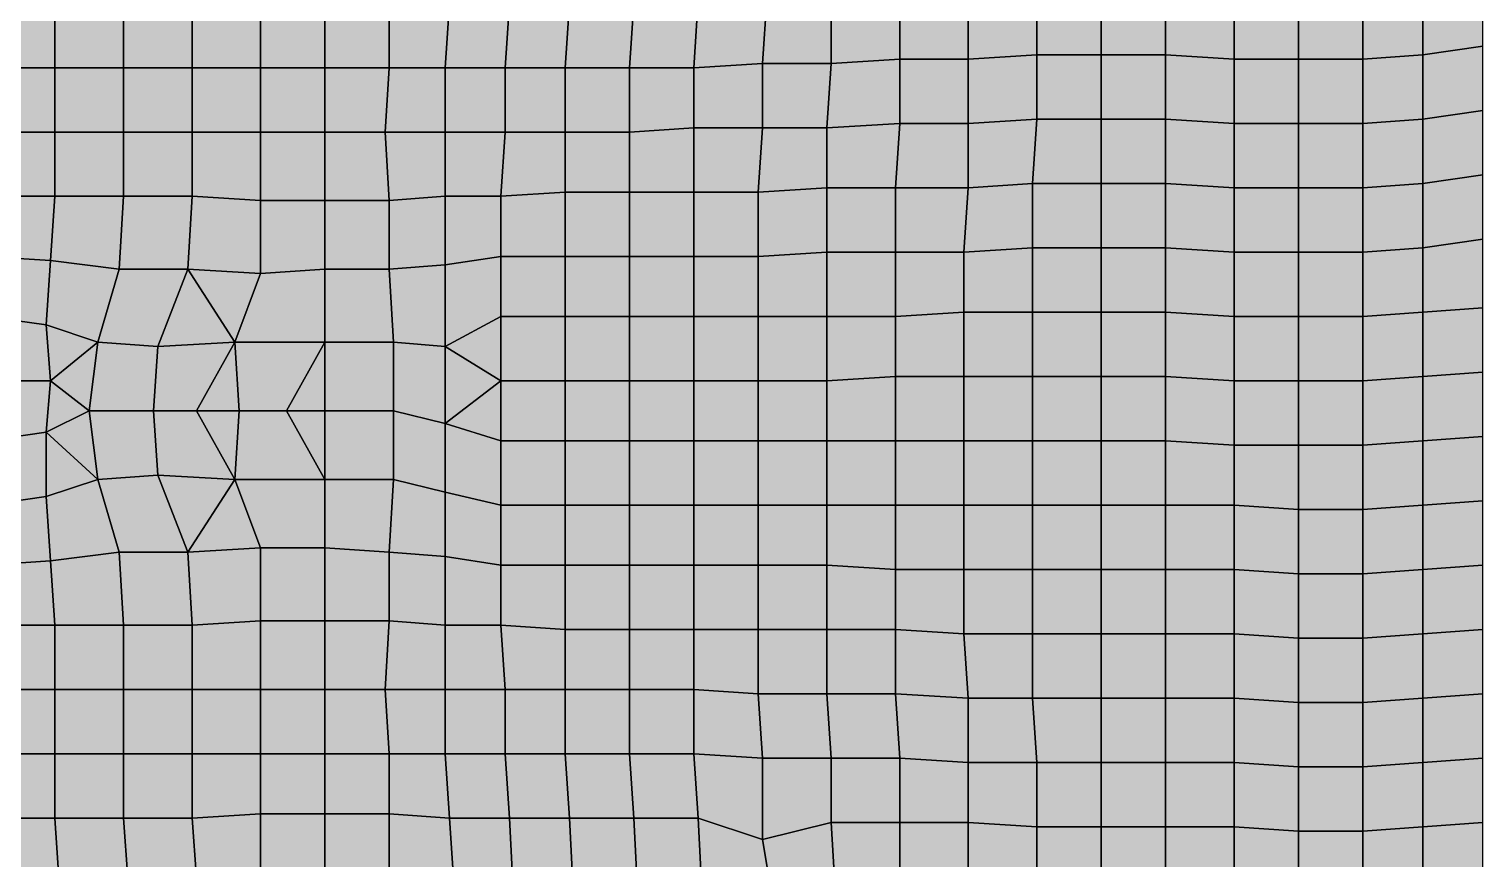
# Model space of a CAD drawing. Header units: metres. Extents: x -7480 to 79269, y -9100 to 45880.
# Drawn here: x 35780 to 42560, y 6030 to 9900 of the extents above; entities that cross this region are included whole.
import ezdxf

# ---------------------------------------------------------------- set-up
doc = ezdxf.new("R2010")
doc.units = ezdxf.units.M
doc.layers.add('COLOR_181', color=181, linetype='Continuous')

msp = doc.modelspace()

# ---------------------------------------------------------------- hatches: boundary and pattern name
at = {"layer": 'COLOR_181'}
for points in [[(42280, 9780), (42560, 9820), (42560, 10120), (42280, 10080)], [(38580, 9720), (38880, 9720), (38900, 10040), (38600, 10020)], [(38880, 9720), (39200, 9740), (39220, 10040), (38900, 10040)], [(39200, 9740), (39520, 9740), (39520, 10060), (39220, 10040)], [(39520, 9740), (39840, 9760), (39840, 10060), (39520, 10060)], [(39840, 9760), (40160, 9760), (40160, 10060), (39840, 10060)], [(40160, 9760), (40480, 9780), (40480, 10080), (40160, 10060)], [(40480, 9780), (40780, 9780), (40780, 10080), (40480, 10080)], [(40780, 9780), (41080, 9780), (41080, 10080), (40780, 10080)], [(41080, 9780), (41400, 9760), (41400, 10060), (41080, 10080)], [(41400, 9760), (41700, 9760), (41700, 10060), (41400, 10060)], [(41700, 9760), (42000, 9760), (42000, 10060), (41700, 10060)], [(42000, 9760), (42280, 9780), (42280, 10080), (42000, 10060)], [(35580, 9720), (35900, 9720), (35900, 10020), (35600, 10020)], [(35900, 9720), (36220, 9720), (36220, 10020), (35900, 10020)], [(36220, 9720), (36540, 9720), (36540, 10020), (36220, 10020)], [(36540, 9720), (36860, 9720), (36860, 10020), (36540, 10020)], [(36860, 9720), (37160, 9720), (37160, 10020), (36860, 10020)], [(37160, 9720), (37460, 9720), (37460, 10020), (37160, 10020)], [(37460, 9720), (37720, 9720), (37740, 10020), (37460, 10020)], [(37720, 9720), (38000, 9720), (38020, 10020), (37740, 10020)], [(38000, 9720), (38280, 9720), (38300, 10020), (38020, 10020)], [(38280, 9720), (38580, 9720), (38600, 10020), (38300, 10020)], [(40160, 9460), (40480, 9480), (40480, 9780), (40160, 9760)], [(40480, 9480), (40780, 9480), (40780, 9780), (40480, 9780)], [(40780, 9480), (41080, 9480), (41080, 9780), (40780, 9780)], [(41080, 9480), (41400, 9460), (41400, 9760), (41080, 9780)], [(42000, 9460), (42280, 9480), (42280, 9780), (42000, 9760)], [(42280, 9480), (42560, 9520), (42560, 9820), (42280, 9780)], [(35580, 9420), (35900, 9420), (35900, 9720), (35580, 9720)], [(35900, 9420), (36220, 9420), (36220, 9720), (35900, 9720)], [(36220, 9420), (36540, 9420), (36540, 9720), (36220, 9720)], [(36540, 9420), (36860, 9420), (36860, 9720), (36540, 9720)], [(36860, 9420), (37160, 9420), (37160, 9720), (36860, 9720)], [(37160, 9420), (37440, 9420), (37460, 9720), (37160, 9720)], [(37440, 9420), (37720, 9420), (37720, 9720), (37460, 9720)], [(37720, 9420), (38000, 9420), (38000, 9720), (37720, 9720)], [(38000, 9420), (38280, 9420), (38280, 9720), (38000, 9720)], [(38280, 9420), (38580, 9420), (38580, 9720), (38280, 9720)], [(38580, 9420), (38880, 9440), (38880, 9720), (38580, 9720)], [(38880, 9440), (39200, 9440), (39200, 9740), (38880, 9720)], [(39200, 9440), (39500, 9440), (39520, 9740), (39200, 9740)], [(39500, 9440), (39840, 9460), (39840, 9760), (39520, 9740)], [(39840, 9460), (40160, 9460), (40160, 9760), (39840, 9760)], [(41400, 9460), (41700, 9460), (41700, 9760), (41400, 9760)], [(41700, 9460), (42000, 9460), (42000, 9760), (41700, 9760)], [(42280, 9180), (42560, 9220), (42560, 9520), (42280, 9480)], [(38580, 9140), (38880, 9140), (38880, 9440), (38580, 9420)], [(38880, 9140), (39180, 9140), (39200, 9440), (38880, 9440)], [(39180, 9140), (39500, 9160), (39500, 9440), (39200, 9440)], [(39500, 9160), (39820, 9160), (39840, 9460), (39500, 9440)], [(39820, 9160), (40160, 9160), (40160, 9460), (39840, 9460)], [(40160, 9160), (40460, 9180), (40480, 9480), (40160, 9460)], [(40460, 9180), (40780, 9180), (40780, 9480), (40480, 9480)], [(40780, 9180), (41080, 9180), (41080, 9480), (40780, 9480)], [(41080, 9180), (41400, 9160), (41400, 9460), (41080, 9480)], [(41400, 9160), (41700, 9160), (41700, 9460), (41400, 9460)], [(41700, 9160), (42000, 9160), (42000, 9460), (41700, 9460)], [(42000, 9160), (42280, 9180), (42280, 9480), (42000, 9460)], [(35580, 9120), (35900, 9120), (35900, 9420), (35580, 9420)], [(35900, 9120), (36220, 9120), (36220, 9420), (35900, 9420)], [(36220, 9120), (36540, 9120), (36540, 9420), (36220, 9420)], [(36540, 9120), (36860, 9100), (36860, 9420), (36540, 9420)], [(36860, 9100), (37160, 9100), (37160, 9420), (36860, 9420)], [(37160, 9100), (37460, 9100), (37440, 9420), (37160, 9420)], [(37440, 9420), (37460, 9100), (37720, 9120), (37720, 9420)], [(37720, 9120), (37980, 9120), (38000, 9420), (37720, 9420)], [(37980, 9120), (38280, 9140), (38280, 9420), (38000, 9420)], [(38280, 9140), (38580, 9140), (38580, 9420), (38280, 9420)], [(39180, 8840), (39500, 8860), (39500, 9160), (39180, 9140)], [(39500, 8860), (39820, 8860), (39820, 9160), (39500, 9160)], [(39820, 8860), (40140, 8860), (40160, 9160), (39820, 9160)], [(40140, 8860), (40460, 8880), (40460, 9180), (40160, 9160)], [(40460, 8880), (40780, 8880), (40780, 9180), (40460, 9180)], [(40780, 8880), (41080, 8880), (41080, 9180), (40780, 9180)], [(41080, 8880), (41400, 8860), (41400, 9160), (41080, 9180)], [(41400, 8860), (41700, 8860), (41700, 9160), (41400, 9160)], [(41700, 8860), (42000, 8860), (42000, 9160), (41700, 9160)], [(42000, 8860), (42280, 8880), (42280, 9180), (42000, 9160)], [(42280, 8880), (42560, 8920), (42560, 9220), (42280, 9180)], [(35580, 8840), (35880, 8820), (35900, 9120), (35580, 9120)], [(35880, 8820), (36200, 8780), (36220, 9120), (35900, 9120)], [(36200, 8780), (36520, 8780), (36540, 9120), (36220, 9120)], [(36520, 8780), (36860, 8760), (36860, 9100), (36540, 9120)], [(36860, 8760), (37160, 8780), (37160, 9100), (36860, 9100)], [(37160, 8780), (37460, 8780), (37460, 9100), (37160, 9100)], [(37460, 8780), (37720, 8800), (37720, 9120), (37460, 9100)], [(37720, 8800), (37980, 8840), (37980, 9120), (37720, 9120)], [(37980, 8840), (38280, 8840), (38280, 9140), (37980, 9120)], [(38280, 8840), (38580, 8840), (38580, 9140), (38280, 9140)], [(38580, 8840), (38880, 8840), (38880, 9140), (38580, 9140)], [(38880, 8840), (39180, 8840), (39180, 9140), (38880, 9140)], [(42280, 8580), (42560, 8600), (42560, 8920), (42280, 8880)], [(35580, 8560), (35860, 8520), (35880, 8820), (35580, 8840)], [(35860, 8520), (36100, 8440), (36200, 8780), (35880, 8820)], [(37720, 8420), (37980, 8560), (37980, 8840), (37720, 8800)], [(37980, 8560), (38280, 8560), (38280, 8840), (37980, 8840)], [(38280, 8560), (38580, 8560), (38580, 8840), (38280, 8840)], [(38580, 8560), (38880, 8560), (38880, 8840), (38580, 8840)], [(38880, 8560), (39180, 8560), (39180, 8840), (38880, 8840)], [(39180, 8560), (39500, 8560), (39500, 8860), (39180, 8840)], [(39500, 8560), (39820, 8560), (39820, 8860), (39500, 8860)], [(39820, 8560), (40140, 8580), (40140, 8860), (39820, 8860)], [(40140, 8580), (40460, 8580), (40460, 8880), (40140, 8860)], [(40460, 8580), (40780, 8580), (40780, 8880), (40460, 8880)], [(40780, 8580), (41080, 8580), (41080, 8880), (40780, 8880)], [(41080, 8580), (41400, 8560), (41400, 8860), (41080, 8880)], [(41400, 8560), (41700, 8560), (41700, 8860), (41400, 8860)], [(41700, 8560), (42000, 8560), (42000, 8860), (41700, 8860)], [(42000, 8560), (42280, 8580), (42280, 8880), (42000, 8860)], [(36100, 8440), (36380, 8420), (36520, 8780), (36200, 8780)], [(36380, 8420), (36740, 8440), (36520, 8780)], [(36520, 8780), (36740, 8440), (36860, 8760)], [(36740, 8440), (37160, 8440), (37160, 8780), (36860, 8760)], [(37160, 8440), (37480, 8440), (37460, 8780), (37160, 8780)], [(37460, 8780), (37480, 8440), (37720, 8420), (37720, 8800)], [(35580, 8260), (35880, 8260), (35860, 8520), (35580, 8560)], [(37720, 8420), (37980, 8260), (37980, 8560)], [(37980, 8260), (38280, 8260), (38280, 8560), (37980, 8560)], [(38280, 8260), (38580, 8260), (38580, 8560), (38280, 8560)], [(38580, 8260), (38880, 8260), (38880, 8560), (38580, 8560)], [(38880, 8260), (39180, 8260), (39180, 8560), (38880, 8560)], [(39180, 8260), (39500, 8260), (39500, 8560), (39180, 8560)], [(39500, 8260), (39820, 8280), (39820, 8560), (39500, 8560)], [(39820, 8280), (40140, 8280), (40140, 8580), (39820, 8560)], [(40140, 8280), (40460, 8280), (40460, 8580), (40140, 8580)], [(40460, 8280), (40780, 8280), (40780, 8580), (40460, 8580)], [(40780, 8280), (41080, 8280), (41080, 8580), (40780, 8580)], [(41080, 8280), (41400, 8260), (41400, 8560), (41080, 8580)], [(41400, 8260), (41700, 8260), (41700, 8560), (41400, 8560)], [(41700, 8260), (42000, 8260), (42000, 8560), (41700, 8560)], [(42000, 8260), (42280, 8280), (42280, 8580), (42000, 8560)], [(42280, 8280), (42560, 8300), (42560, 8600), (42280, 8580)], [(35860, 8520), (35880, 8260), (36100, 8440)], [(35880, 8260), (36060, 8120), (36100, 8440)], [(36060, 8120), (36360, 8120), (36380, 8420), (36100, 8440)], [(36360, 8120), (36560, 8120), (36740, 8440), (36380, 8420)], [(36560, 8120), (36760, 8120), (36740, 8440)], [(36740, 8440), (36760, 8120), (36980, 8120), (37160, 8440)], [(36980, 8120), (37160, 8120), (37160, 8440)], [(37160, 8120), (37480, 8120), (37480, 8440), (37160, 8440)], [(37480, 8120), (37720, 8060), (37720, 8420), (37480, 8440)], [(37720, 8060), (37980, 8260), (37720, 8420)], [(39500, 7980), (39820, 7980), (39820, 8280), (39500, 8260)], [(39820, 7980), (40140, 7980), (40140, 8280), (39820, 8280)], [(40140, 7980), (40460, 7980), (40460, 8280), (40140, 8280)], [(40460, 7980), (40780, 7980), (40780, 8280), (40460, 8280)], [(40780, 7980), (41080, 7980), (41080, 8280), (40780, 8280)], [(41080, 7980), (41400, 7960), (41400, 8260), (41080, 8280)], [(42000, 7960), (42280, 7980), (42280, 8280), (42000, 8260)], [(42280, 7980), (42560, 8000), (42560, 8300), (42280, 8280)], [(35580, 7980), (35860, 8020), (35880, 8260), (35580, 8260)], [(35860, 8020), (36060, 8120), (35880, 8260)], [(37720, 8060), (37980, 7980), (37980, 8260)], [(37980, 7980), (38280, 7980), (38280, 8260), (37980, 8260)], [(38280, 7980), (38580, 7980), (38580, 8260), (38280, 8260)], [(38580, 7980), (38880, 7980), (38880, 8260), (38580, 8260)], [(38880, 7980), (39180, 7980), (39180, 8260), (38880, 8260)], [(39180, 7980), (39500, 7980), (39500, 8260), (39180, 8260)], [(41400, 7960), (41700, 7960), (41700, 8260), (41400, 8260)], [(41700, 7960), (42000, 7960), (42000, 8260), (41700, 8260)], [(35860, 8020), (36100, 7800), (36060, 8120)], [(36060, 8120), (36100, 7800), (36380, 7820), (36360, 8120)], [(36360, 8120), (36380, 7820), (36740, 7800), (36560, 8120)], [(36560, 8120), (36740, 7800), (36760, 8120)], [(36740, 7800), (37160, 7800), (36980, 8120), (36760, 8120)], [(36980, 8120), (37160, 7800), (37160, 8120)], [(37160, 7800), (37480, 7800), (37480, 8120), (37160, 8120)], [(37480, 7800), (37720, 7740), (37720, 8060), (37480, 8120)], [(35580, 7680), (35860, 7720), (35860, 8020), (35580, 7980)], [(35860, 7720), (36100, 7800), (35860, 8020)], [(37720, 7740), (37980, 7680), (37980, 7980), (37720, 8060)], [(37980, 7680), (38280, 7680), (38280, 7980), (37980, 7980)], [(38280, 7680), (38580, 7680), (38580, 7980), (38280, 7980)], [(38580, 7680), (38880, 7680), (38880, 7980), (38580, 7980)], [(38880, 7680), (39180, 7680), (39180, 7980), (38880, 7980)], [(39180, 7680), (39500, 7680), (39500, 7980), (39180, 7980)], [(39500, 7680), (39820, 7680), (39820, 7980), (39500, 7980)], [(39820, 7680), (40140, 7680), (40140, 7980), (39820, 7980)], [(40140, 7680), (40460, 7680), (40460, 7980), (40140, 7980)], [(40460, 7680), (40780, 7680), (40780, 7980), (40460, 7980)], [(40780, 7680), (41080, 7680), (41080, 7980), (40780, 7980)], [(41080, 7680), (41400, 7680), (41400, 7960), (41080, 7980)], [(41400, 7680), (41700, 7660), (41700, 7960), (41400, 7960)], [(41700, 7660), (42000, 7660), (42000, 7960), (41700, 7960)], [(42000, 7660), (42280, 7680), (42280, 7980), (42000, 7960)], [(42280, 7680), (42560, 7700), (42560, 8000), (42280, 7980)], [(35860, 7720), (35880, 7420), (36200, 7460), (36100, 7800)], [(36100, 7800), (36200, 7460), (36520, 7460), (36380, 7820)], [(36380, 7820), (36520, 7460), (36740, 7800)], [(36520, 7460), (36860, 7480), (36740, 7800)], [(36740, 7800), (36860, 7480), (37160, 7480), (37160, 7800)], [(37160, 7480), (37460, 7460), (37480, 7800), (37160, 7800)], [(37460, 7460), (37720, 7440), (37720, 7740), (37480, 7800)], [(37720, 7440), (37980, 7400), (37980, 7680), (37720, 7740)], [(35580, 7400), (35880, 7420), (35860, 7720), (35580, 7680)], [(37980, 7400), (38280, 7400), (38280, 7680), (37980, 7680)], [(38280, 7400), (38580, 7400), (38580, 7680), (38280, 7680)], [(38580, 7400), (38880, 7400), (38880, 7680), (38580, 7680)], [(38880, 7400), (39180, 7400), (39180, 7680), (38880, 7680)], [(39180, 7400), (39500, 7400), (39500, 7680), (39180, 7680)], [(39500, 7400), (39820, 7380), (39820, 7680), (39500, 7680)], [(39820, 7380), (40140, 7380), (40140, 7680), (39820, 7680)], [(40140, 7380), (40460, 7380), (40460, 7680), (40140, 7680)], [(40460, 7380), (40780, 7380), (40780, 7680), (40460, 7680)], [(40780, 7380), (41080, 7380), (41080, 7680), (40780, 7680)], [(41080, 7380), (41400, 7380), (41400, 7680), (41080, 7680)], [(41400, 7380), (41700, 7360), (41700, 7660), (41400, 7680)], [(42000, 7360), (42280, 7380), (42280, 7680), (42000, 7660)], [(42280, 7380), (42560, 7400), (42560, 7700), (42280, 7680)], [(41700, 7360), (42000, 7360), (42000, 7660), (41700, 7660)], [(35880, 7420), (35900, 7120), (36220, 7120), (36200, 7460)], [(36200, 7460), (36220, 7120), (36540, 7120), (36520, 7460)], [(36520, 7460), (36540, 7120), (36860, 7140), (36860, 7480)], [(36860, 7140), (37160, 7140), (37160, 7480), (36860, 7480)], [(37160, 7140), (37460, 7140), (37460, 7460), (37160, 7480)], [(37460, 7140), (37720, 7120), (37720, 7440), (37460, 7460)], [(35580, 7120), (35900, 7120), (35880, 7420), (35580, 7400)], [(37720, 7120), (37980, 7120), (37980, 7400), (37720, 7440)], [(37980, 7120), (38280, 7100), (38280, 7400), (37980, 7400)], [(38280, 7100), (38580, 7100), (38580, 7400), (38280, 7400)], [(38580, 7100), (38880, 7100), (38880, 7400), (38580, 7400)], [(38880, 7100), (39180, 7100), (39180, 7400), (38880, 7400)], [(39180, 7100), (39500, 7100), (39500, 7400), (39180, 7400)], [(39500, 7100), (39820, 7100), (39820, 7380), (39500, 7400)], [(42280, 7080), (42560, 7100), (42560, 7400), (42280, 7380)], [(39820, 7100), (40140, 7080), (40140, 7380), (39820, 7380)], [(40140, 7080), (40460, 7080), (40460, 7380), (40140, 7380)], [(40460, 7080), (40780, 7080), (40780, 7380), (40460, 7380)], [(40780, 7080), (41080, 7080), (41080, 7380), (40780, 7380)], [(41080, 7080), (41400, 7080), (41400, 7380), (41080, 7380)], [(41400, 7080), (41700, 7060), (41700, 7360), (41400, 7380)], [(41700, 7060), (42000, 7060), (42000, 7360), (41700, 7360)], [(42000, 7060), (42280, 7080), (42280, 7380), (42000, 7360)], [(35580, 6820), (35900, 6820), (35900, 7120), (35580, 7120)], [(35900, 6820), (36220, 6820), (36220, 7120), (35900, 7120)], [(36220, 6820), (36540, 6820), (36540, 7120), (36220, 7120)], [(36540, 6820), (36860, 6820), (36860, 7140), (36540, 7120)], [(36860, 6820), (37160, 6820), (37160, 7140), (36860, 7140)], [(37160, 6820), (37440, 6820), (37460, 7140), (37160, 7140)], [(37440, 6820), (37720, 6820), (37720, 7120), (37460, 7140)], [(37720, 6820), (38000, 6820), (37980, 7120), (37720, 7120)], [(37980, 7120), (38000, 6820), (38280, 6820), (38280, 7100)], [(38280, 6820), (38580, 6820), (38580, 7100), (38280, 7100)], [(38580, 6820), (38880, 6820), (38880, 7100), (38580, 7100)], [(38880, 6820), (39180, 6800), (39180, 7100), (38880, 7100)], [(39180, 6800), (39500, 6800), (39500, 7100), (39180, 7100)], [(39500, 6800), (39820, 6800), (39820, 7100), (39500, 7100)], [(39820, 6800), (40160, 6780), (40140, 7080), (39820, 7100)], [(40140, 7080), (40160, 6780), (40460, 6780), (40460, 7080)], [(40460, 6780), (40780, 6780), (40780, 7080), (40460, 7080)], [(40780, 6780), (41080, 6780), (41080, 7080), (40780, 7080)], [(41080, 6780), (41400, 6780), (41400, 7080), (41080, 7080)], [(41400, 6780), (41700, 6760), (41700, 7060), (41400, 7080)], [(41700, 6760), (42000, 6760), (42000, 7060), (41700, 7060)], [(42000, 6760), (42280, 6780), (42280, 7080), (42000, 7060)], [(42280, 6780), (42560, 6800), (42560, 7100), (42280, 7080)], [(35580, 6520), (35900, 6520), (35900, 6820), (35580, 6820)], [(35900, 6520), (36220, 6520), (36220, 6820), (35900, 6820)], [(36220, 6520), (36540, 6520), (36540, 6820), (36220, 6820)], [(36540, 6520), (36860, 6520), (36860, 6820), (36540, 6820)], [(36860, 6520), (37160, 6520), (37160, 6820), (36860, 6820)], [(37160, 6520), (37460, 6520), (37440, 6820), (37160, 6820)], [(37440, 6820), (37460, 6520), (37720, 6520), (37720, 6820)], [(37720, 6520), (38000, 6520), (38000, 6820), (37720, 6820)], [(38000, 6520), (38280, 6520), (38280, 6820), (38000, 6820)], [(38280, 6520), (38580, 6520), (38580, 6820), (38280, 6820)], [(38580, 6520), (38880, 6520), (38880, 6820), (38580, 6820)], [(38880, 6520), (39200, 6500), (39180, 6800), (38880, 6820)], [(39180, 6800), (39200, 6500), (39520, 6500), (39500, 6800)], [(39500, 6800), (39520, 6500), (39840, 6500), (39820, 6800)], [(39820, 6800), (39840, 6500), (40160, 6480), (40160, 6780)], [(40160, 6480), (40480, 6480), (40460, 6780), (40160, 6780)], [(40460, 6780), (40480, 6480), (40780, 6480), (40780, 6780)], [(40780, 6480), (41080, 6480), (41080, 6780), (40780, 6780)], [(41080, 6480), (41400, 6480), (41400, 6780), (41080, 6780)], [(41400, 6480), (41700, 6460), (41700, 6760), (41400, 6780)], [(42000, 6460), (42280, 6480), (42280, 6780), (42000, 6760)], [(42280, 6480), (42560, 6500), (42560, 6800), (42280, 6780)], [(41700, 6460), (42000, 6460), (42000, 6760), (41700, 6760)], [(35580, 6520), (35600, 6220), (35900, 6220), (35900, 6520)], [(35900, 6220), (36220, 6220), (36220, 6520), (35900, 6520)], [(36220, 6220), (36540, 6220), (36540, 6520), (36220, 6520)], [(36540, 6220), (36860, 6240), (36860, 6520), (36540, 6520)], [(36860, 6240), (37160, 6240), (37160, 6520), (36860, 6520)], [(37160, 6240), (37460, 6240), (37460, 6520), (37160, 6520)], [(37460, 6240), (37740, 6220), (37720, 6520), (37460, 6520)], [(37720, 6520), (37740, 6220), (38020, 6220), (38000, 6520)], [(38000, 6520), (38020, 6220), (38300, 6220), (38280, 6520)], [(38280, 6520), (38300, 6220), (38600, 6220), (38580, 6520)], [(38580, 6520), (38600, 6220), (38900, 6220), (38880, 6520)], [(38880, 6520), (38900, 6220), (39200, 6120), (39200, 6500)], [(39200, 6120), (39520, 6200), (39520, 6500), (39200, 6500)], [(39520, 6200), (39840, 6200), (39840, 6500), (39520, 6500)], [(39840, 6200), (40160, 6200), (40160, 6480), (39840, 6500)], [(40160, 6200), (40480, 6180), (40480, 6480), (40160, 6480)], [(40480, 6180), (40780, 6180), (40780, 6480), (40480, 6480)], [(40780, 6180), (41080, 6180), (41080, 6480), (40780, 6480)], [(41080, 6180), (41400, 6180), (41400, 6480), (41080, 6480)], [(41400, 6180), (41700, 6160), (41700, 6460), (41400, 6480)], [(41700, 6160), (42000, 6160), (42000, 6460), (41700, 6460)], [(42000, 6160), (42280, 6180), (42280, 6480), (42000, 6460)], [(42280, 6180), (42560, 6200), (42560, 6500), (42280, 6480)], [(36540, 6220), (36560, 5940), (36860, 5940), (36860, 6240)], [(36860, 5940), (37160, 5940), (37160, 6240), (36860, 6240)], [(37160, 5940), (37460, 5940), (37460, 6240), (37160, 6240)], [(37460, 5940), (37760, 5940), (37740, 6220), (37460, 6240)], [(35600, 5900), (35920, 5920), (35900, 6220), (35600, 6220)], [(35900, 6220), (35920, 5920), (36240, 5940), (36220, 6220)], [(36220, 6220), (36240, 5940), (36560, 5940), (36540, 6220)], [(37740, 6220), (37760, 5940), (38040, 5820), (38020, 6220)], [(38020, 6220), (38040, 5820), (38320, 5820), (38300, 6220)], [(38300, 6220), (38320, 5820), (38620, 5820), (38600, 6220)], [(38600, 6220), (38620, 5820), (38920, 5820), (38900, 6220)], [(38900, 6220), (38920, 5820), (39240, 5880), (39200, 6120)], [(39200, 6120), (39240, 5880), (39540, 5860), (39520, 6200)], [(39520, 6200), (39540, 5860), (39840, 5900), (39840, 6200)], [(39840, 5900), (40160, 5900), (40160, 6200), (39840, 6200)], [(40160, 5900), (40480, 5880), (40480, 6180), (40160, 6200)], [(40480, 5880), (40780, 5880), (40780, 6180), (40480, 6180)], [(40780, 5880), (41080, 5880), (41080, 6180), (40780, 6180)], [(41080, 5880), (41400, 5880), (41400, 6180), (41080, 6180)], [(41400, 5880), (41700, 5860), (41700, 6160), (41400, 6180)], [(42000, 5860), (42280, 5880), (42280, 6180), (42000, 6160)], [(42280, 5880), (42560, 5900), (42560, 6200), (42280, 6180)], [(41700, 5860), (42000, 5860), (42000, 6160), (41700, 6160)]]:
    msp.add_hatch(color=256, dxfattribs=at).paths.add_polyline_path(points)

# ---------------------------------------------------------------- linework, layer by layer
for points in [[(42280, 9780), (42560, 9820), (42560, 10120), (42280, 10080)], [(38580, 9720), (38880, 9720), (38900, 10040), (38600, 10020)], [(38880, 9720), (39200, 9740), (39220, 10040), (38900, 10040)], [(39200, 9740), (39520, 9740), (39520, 10060), (39220, 10040)], [(39520, 9740), (39840, 9760), (39840, 10060), (39520, 10060)], [(39840, 9760), (40160, 9760), (40160, 10060), (39840, 10060)], [(40160, 9760), (40480, 9780), (40480, 10080), (40160, 10060)], [(40480, 9780), (40780, 9780), (40780, 10080), (40480, 10080)], [(40780, 9780), (41080, 9780), (41080, 10080), (40780, 10080)], [(41080, 9780), (41400, 9760), (41400, 10060), (41080, 10080)], [(41400, 9760), (41700, 9760), (41700, 10060), (41400, 10060)], [(41700, 9760), (42000, 9760), (42000, 10060), (41700, 10060)], [(42000, 9760), (42280, 9780), (42280, 10080), (42000, 10060)], [(35580, 9720), (35900, 9720), (35900, 10020), (35600, 10020)], [(35900, 9720), (36220, 9720), (36220, 10020), (35900, 10020)], [(36220, 9720), (36540, 9720), (36540, 10020), (36220, 10020)], [(36540, 9720), (36860, 9720), (36860, 10020), (36540, 10020)], [(36860, 9720), (37160, 9720), (37160, 10020), (36860, 10020)], [(37160, 9720), (37460, 9720), (37460, 10020), (37160, 10020)], [(37460, 9720), (37720, 9720), (37740, 10020), (37460, 10020)], [(37720, 9720), (38000, 9720), (38020, 10020), (37740, 10020)], [(38000, 9720), (38280, 9720), (38300, 10020), (38020, 10020)], [(38280, 9720), (38580, 9720), (38600, 10020), (38300, 10020)], [(40160, 9460), (40480, 9480), (40480, 9780), (40160, 9760)], [(40480, 9480), (40780, 9480), (40780, 9780), (40480, 9780)], [(40780, 9480), (41080, 9480), (41080, 9780), (40780, 9780)], [(41080, 9480), (41400, 9460), (41400, 9760), (41080, 9780)], [(42000, 9460), (42280, 9480), (42280, 9780), (42000, 9760)], [(42280, 9480), (42560, 9520), (42560, 9820), (42280, 9780)], [(35580, 9420), (35900, 9420), (35900, 9720), (35580, 9720)], [(35900, 9420), (36220, 9420), (36220, 9720), (35900, 9720)], [(36220, 9420), (36540, 9420), (36540, 9720), (36220, 9720)], [(36540, 9420), (36860, 9420), (36860, 9720), (36540, 9720)], [(36860, 9420), (37160, 9420), (37160, 9720), (36860, 9720)], [(37160, 9420), (37440, 9420), (37460, 9720), (37160, 9720)], [(37440, 9420), (37720, 9420), (37720, 9720), (37460, 9720)], [(37720, 9420), (38000, 9420), (38000, 9720), (37720, 9720)], [(38000, 9420), (38280, 9420), (38280, 9720), (38000, 9720)], [(38280, 9420), (38580, 9420), (38580, 9720), (38280, 9720)], [(38580, 9420), (38880, 9440), (38880, 9720), (38580, 9720)], [(38880, 9440), (39200, 9440), (39200, 9740), (38880, 9720)], [(39200, 9440), (39500, 9440), (39520, 9740), (39200, 9740)], [(39500, 9440), (39840, 9460), (39840, 9760), (39520, 9740)], [(39840, 9460), (40160, 9460), (40160, 9760), (39840, 9760)], [(41400, 9460), (41700, 9460), (41700, 9760), (41400, 9760)], [(41700, 9460), (42000, 9460), (42000, 9760), (41700, 9760)], [(42280, 9180), (42560, 9220), (42560, 9520), (42280, 9480)], [(38580, 9140), (38880, 9140), (38880, 9440), (38580, 9420)], [(38880, 9140), (39180, 9140), (39200, 9440), (38880, 9440)], [(39180, 9140), (39500, 9160), (39500, 9440), (39200, 9440)], [(39500, 9160), (39820, 9160), (39840, 9460), (39500, 9440)], [(39820, 9160), (40160, 9160), (40160, 9460), (39840, 9460)], [(40160, 9160), (40460, 9180), (40480, 9480), (40160, 9460)], [(40460, 9180), (40780, 9180), (40780, 9480), (40480, 9480)], [(40780, 9180), (41080, 9180), (41080, 9480), (40780, 9480)], [(41080, 9180), (41400, 9160), (41400, 9460), (41080, 9480)], [(41400, 9160), (41700, 9160), (41700, 9460), (41400, 9460)], [(41700, 9160), (42000, 9160), (42000, 9460), (41700, 9460)], [(42000, 9160), (42280, 9180), (42280, 9480), (42000, 9460)], [(35580, 9120), (35900, 9120), (35900, 9420), (35580, 9420)], [(35900, 9120), (36220, 9120), (36220, 9420), (35900, 9420)], [(36220, 9120), (36540, 9120), (36540, 9420), (36220, 9420)], [(36540, 9120), (36860, 9100), (36860, 9420), (36540, 9420)], [(36860, 9100), (37160, 9100), (37160, 9420), (36860, 9420)], [(37160, 9100), (37460, 9100), (37440, 9420), (37160, 9420)], [(37440, 9420), (37460, 9100), (37720, 9120), (37720, 9420)], [(37720, 9120), (37980, 9120), (38000, 9420), (37720, 9420)], [(37980, 9120), (38280, 9140), (38280, 9420), (38000, 9420)], [(38280, 9140), (38580, 9140), (38580, 9420), (38280, 9420)], [(39180, 8840), (39500, 8860), (39500, 9160), (39180, 9140)], [(39500, 8860), (39820, 8860), (39820, 9160), (39500, 9160)], [(39820, 8860), (40140, 8860), (40160, 9160), (39820, 9160)], [(40140, 8860), (40460, 8880), (40460, 9180), (40160, 9160)], [(40460, 8880), (40780, 8880), (40780, 9180), (40460, 9180)], [(40780, 8880), (41080, 8880), (41080, 9180), (40780, 9180)], [(41080, 8880), (41400, 8860), (41400, 9160), (41080, 9180)], [(41400, 8860), (41700, 8860), (41700, 9160), (41400, 9160)], [(41700, 8860), (42000, 8860), (42000, 9160), (41700, 9160)], [(42000, 8860), (42280, 8880), (42280, 9180), (42000, 9160)], [(42280, 8880), (42560, 8920), (42560, 9220), (42280, 9180)], [(35580, 8840), (35880, 8820), (35900, 9120), (35580, 9120)], [(35880, 8820), (36200, 8780), (36220, 9120), (35900, 9120)], [(36200, 8780), (36520, 8780), (36540, 9120), (36220, 9120)], [(36520, 8780), (36860, 8760), (36860, 9100), (36540, 9120)], [(36860, 8760), (37160, 8780), (37160, 9100), (36860, 9100)], [(37160, 8780), (37460, 8780), (37460, 9100), (37160, 9100)], [(37460, 8780), (37720, 8800), (37720, 9120), (37460, 9100)], [(37720, 8800), (37980, 8840), (37980, 9120), (37720, 9120)], [(37980, 8840), (38280, 8840), (38280, 9140), (37980, 9120)], [(38280, 8840), (38580, 8840), (38580, 9140), (38280, 9140)], [(38580, 8840), (38880, 8840), (38880, 9140), (38580, 9140)], [(38880, 8840), (39180, 8840), (39180, 9140), (38880, 9140)], [(42280, 8580), (42560, 8600), (42560, 8920), (42280, 8880)], [(35580, 8560), (35860, 8520), (35880, 8820), (35580, 8840)], [(35860, 8520), (36100, 8440), (36200, 8780), (35880, 8820)], [(37720, 8420), (37980, 8560), (37980, 8840), (37720, 8800)], [(37980, 8560), (38280, 8560), (38280, 8840), (37980, 8840)], [(38280, 8560), (38580, 8560), (38580, 8840), (38280, 8840)], [(38580, 8560), (38880, 8560), (38880, 8840), (38580, 8840)], [(38880, 8560), (39180, 8560), (39180, 8840), (38880, 8840)], [(39180, 8560), (39500, 8560), (39500, 8860), (39180, 8840)], [(39500, 8560), (39820, 8560), (39820, 8860), (39500, 8860)], [(39820, 8560), (40140, 8580), (40140, 8860), (39820, 8860)], [(40140, 8580), (40460, 8580), (40460, 8880), (40140, 8860)], [(40460, 8580), (40780, 8580), (40780, 8880), (40460, 8880)], [(40780, 8580), (41080, 8580), (41080, 8880), (40780, 8880)], [(41080, 8580), (41400, 8560), (41400, 8860), (41080, 8880)], [(41400, 8560), (41700, 8560), (41700, 8860), (41400, 8860)], [(41700, 8560), (42000, 8560), (42000, 8860), (41700, 8860)], [(42000, 8560), (42280, 8580), (42280, 8880), (42000, 8860)], [(36100, 8440), (36380, 8420), (36520, 8780), (36200, 8780)], [(36380, 8420), (36740, 8440), (36520, 8780)], [(36520, 8780), (36740, 8440), (36860, 8760)], [(36740, 8440), (37160, 8440), (37160, 8780), (36860, 8760)], [(37160, 8440), (37480, 8440), (37460, 8780), (37160, 8780)], [(37460, 8780), (37480, 8440), (37720, 8420), (37720, 8800)], [(35580, 8260), (35880, 8260), (35860, 8520), (35580, 8560)], [(37720, 8420), (37980, 8260), (37980, 8560)], [(37980, 8260), (38280, 8260), (38280, 8560), (37980, 8560)], [(38280, 8260), (38580, 8260), (38580, 8560), (38280, 8560)], [(38580, 8260), (38880, 8260), (38880, 8560), (38580, 8560)], [(38880, 8260), (39180, 8260), (39180, 8560), (38880, 8560)], [(39180, 8260), (39500, 8260), (39500, 8560), (39180, 8560)], [(39500, 8260), (39820, 8280), (39820, 8560), (39500, 8560)], [(39820, 8280), (40140, 8280), (40140, 8580), (39820, 8560)], [(40140, 8280), (40460, 8280), (40460, 8580), (40140, 8580)], [(40460, 8280), (40780, 8280), (40780, 8580), (40460, 8580)], [(40780, 8280), (41080, 8280), (41080, 8580), (40780, 8580)], [(41080, 8280), (41400, 8260), (41400, 8560), (41080, 8580)], [(41400, 8260), (41700, 8260), (41700, 8560), (41400, 8560)], [(41700, 8260), (42000, 8260), (42000, 8560), (41700, 8560)], [(42000, 8260), (42280, 8280), (42280, 8580), (42000, 8560)], [(42280, 8280), (42560, 8300), (42560, 8600), (42280, 8580)], [(35860, 8520), (35880, 8260), (36100, 8440)], [(35880, 8260), (36060, 8120), (36100, 8440)], [(36060, 8120), (36360, 8120), (36380, 8420), (36100, 8440)], [(36360, 8120), (36560, 8120), (36740, 8440), (36380, 8420)], [(36560, 8120), (36760, 8120), (36740, 8440)], [(36740, 8440), (36760, 8120), (36980, 8120), (37160, 8440)], [(36980, 8120), (37160, 8120), (37160, 8440)], [(37160, 8120), (37480, 8120), (37480, 8440), (37160, 8440)], [(37480, 8120), (37720, 8060), (37720, 8420), (37480, 8440)], [(37720, 8060), (37980, 8260), (37720, 8420)], [(39500, 7980), (39820, 7980), (39820, 8280), (39500, 8260)], [(39820, 7980), (40140, 7980), (40140, 8280), (39820, 8280)], [(40140, 7980), (40460, 7980), (40460, 8280), (40140, 8280)], [(40460, 7980), (40780, 7980), (40780, 8280), (40460, 8280)], [(40780, 7980), (41080, 7980), (41080, 8280), (40780, 8280)], [(41080, 7980), (41400, 7960), (41400, 8260), (41080, 8280)], [(42000, 7960), (42280, 7980), (42280, 8280), (42000, 8260)], [(42280, 7980), (42560, 8000), (42560, 8300), (42280, 8280)], [(35580, 7980), (35860, 8020), (35880, 8260), (35580, 8260)], [(35860, 8020), (36060, 8120), (35880, 8260)], [(37720, 8060), (37980, 7980), (37980, 8260)], [(37980, 7980), (38280, 7980), (38280, 8260), (37980, 8260)], [(38280, 7980), (38580, 7980), (38580, 8260), (38280, 8260)], [(38580, 7980), (38880, 7980), (38880, 8260), (38580, 8260)], [(38880, 7980), (39180, 7980), (39180, 8260), (38880, 8260)], [(39180, 7980), (39500, 7980), (39500, 8260), (39180, 8260)], [(41400, 7960), (41700, 7960), (41700, 8260), (41400, 8260)], [(41700, 7960), (42000, 7960), (42000, 8260), (41700, 8260)], [(35860, 8020), (36100, 7800), (36060, 8120)], [(36060, 8120), (36100, 7800), (36380, 7820), (36360, 8120)], [(36360, 8120), (36380, 7820), (36740, 7800), (36560, 8120)], [(36560, 8120), (36740, 7800), (36760, 8120)], [(36740, 7800), (37160, 7800), (36980, 8120), (36760, 8120)], [(36980, 8120), (37160, 7800), (37160, 8120)], [(37160, 7800), (37480, 7800), (37480, 8120), (37160, 8120)], [(37480, 7800), (37720, 7740), (37720, 8060), (37480, 8120)], [(35580, 7680), (35860, 7720), (35860, 8020), (35580, 7980)], [(35860, 7720), (36100, 7800), (35860, 8020)], [(37720, 7740), (37980, 7680), (37980, 7980), (37720, 8060)], [(37980, 7680), (38280, 7680), (38280, 7980), (37980, 7980)], [(38280, 7680), (38580, 7680), (38580, 7980), (38280, 7980)], [(38580, 7680), (38880, 7680), (38880, 7980), (38580, 7980)], [(38880, 7680), (39180, 7680), (39180, 7980), (38880, 7980)], [(39180, 7680), (39500, 7680), (39500, 7980), (39180, 7980)], [(39500, 7680), (39820, 7680), (39820, 7980), (39500, 7980)], [(39820, 7680), (40140, 7680), (40140, 7980), (39820, 7980)], [(40140, 7680), (40460, 7680), (40460, 7980), (40140, 7980)], [(40460, 7680), (40780, 7680), (40780, 7980), (40460, 7980)], [(40780, 7680), (41080, 7680), (41080, 7980), (40780, 7980)], [(41080, 7680), (41400, 7680), (41400, 7960), (41080, 7980)], [(41400, 7680), (41700, 7660), (41700, 7960), (41400, 7960)], [(41700, 7660), (42000, 7660), (42000, 7960), (41700, 7960)], [(42000, 7660), (42280, 7680), (42280, 7980), (42000, 7960)], [(42280, 7680), (42560, 7700), (42560, 8000), (42280, 7980)], [(35860, 7720), (35880, 7420), (36200, 7460), (36100, 7800)], [(36100, 7800), (36200, 7460), (36520, 7460), (36380, 7820)], [(36380, 7820), (36520, 7460), (36740, 7800)], [(36520, 7460), (36860, 7480), (36740, 7800)], [(36740, 7800), (36860, 7480), (37160, 7480), (37160, 7800)], [(37160, 7480), (37460, 7460), (37480, 7800), (37160, 7800)], [(37460, 7460), (37720, 7440), (37720, 7740), (37480, 7800)], [(37720, 7440), (37980, 7400), (37980, 7680), (37720, 7740)], [(35580, 7400), (35880, 7420), (35860, 7720), (35580, 7680)], [(37980, 7400), (38280, 7400), (38280, 7680), (37980, 7680)], [(38280, 7400), (38580, 7400), (38580, 7680), (38280, 7680)], [(38580, 7400), (38880, 7400), (38880, 7680), (38580, 7680)], [(38880, 7400), (39180, 7400), (39180, 7680), (38880, 7680)], [(39180, 7400), (39500, 7400), (39500, 7680), (39180, 7680)], [(39500, 7400), (39820, 7380), (39820, 7680), (39500, 7680)], [(39820, 7380), (40140, 7380), (40140, 7680), (39820, 7680)], [(40140, 7380), (40460, 7380), (40460, 7680), (40140, 7680)], [(40460, 7380), (40780, 7380), (40780, 7680), (40460, 7680)], [(40780, 7380), (41080, 7380), (41080, 7680), (40780, 7680)], [(41080, 7380), (41400, 7380), (41400, 7680), (41080, 7680)], [(41400, 7380), (41700, 7360), (41700, 7660), (41400, 7680)], [(42000, 7360), (42280, 7380), (42280, 7680), (42000, 7660)], [(42280, 7380), (42560, 7400), (42560, 7700), (42280, 7680)], [(41700, 7360), (42000, 7360), (42000, 7660), (41700, 7660)], [(35880, 7420), (35900, 7120), (36220, 7120), (36200, 7460)], [(36200, 7460), (36220, 7120), (36540, 7120), (36520, 7460)], [(36520, 7460), (36540, 7120), (36860, 7140), (36860, 7480)], [(36860, 7140), (37160, 7140), (37160, 7480), (36860, 7480)], [(37160, 7140), (37460, 7140), (37460, 7460), (37160, 7480)], [(37460, 7140), (37720, 7120), (37720, 7440), (37460, 7460)], [(35580, 7120), (35900, 7120), (35880, 7420), (35580, 7400)], [(37720, 7120), (37980, 7120), (37980, 7400), (37720, 7440)], [(37980, 7120), (38280, 7100), (38280, 7400), (37980, 7400)], [(38280, 7100), (38580, 7100), (38580, 7400), (38280, 7400)], [(38580, 7100), (38880, 7100), (38880, 7400), (38580, 7400)], [(38880, 7100), (39180, 7100), (39180, 7400), (38880, 7400)], [(39180, 7100), (39500, 7100), (39500, 7400), (39180, 7400)], [(39500, 7100), (39820, 7100), (39820, 7380), (39500, 7400)], [(42280, 7080), (42560, 7100), (42560, 7400), (42280, 7380)], [(39820, 7100), (40140, 7080), (40140, 7380), (39820, 7380)], [(40140, 7080), (40460, 7080), (40460, 7380), (40140, 7380)], [(40460, 7080), (40780, 7080), (40780, 7380), (40460, 7380)], [(40780, 7080), (41080, 7080), (41080, 7380), (40780, 7380)], [(41080, 7080), (41400, 7080), (41400, 7380), (41080, 7380)], [(41400, 7080), (41700, 7060), (41700, 7360), (41400, 7380)], [(41700, 7060), (42000, 7060), (42000, 7360), (41700, 7360)], [(42000, 7060), (42280, 7080), (42280, 7380), (42000, 7360)], [(35580, 6820), (35900, 6820), (35900, 7120), (35580, 7120)], [(35900, 6820), (36220, 6820), (36220, 7120), (35900, 7120)], [(36220, 6820), (36540, 6820), (36540, 7120), (36220, 7120)], [(36540, 6820), (36860, 6820), (36860, 7140), (36540, 7120)], [(36860, 6820), (37160, 6820), (37160, 7140), (36860, 7140)], [(37160, 6820), (37440, 6820), (37460, 7140), (37160, 7140)], [(37440, 6820), (37720, 6820), (37720, 7120), (37460, 7140)], [(37720, 6820), (38000, 6820), (37980, 7120), (37720, 7120)], [(37980, 7120), (38000, 6820), (38280, 6820), (38280, 7100)], [(38280, 6820), (38580, 6820), (38580, 7100), (38280, 7100)], [(38580, 6820), (38880, 6820), (38880, 7100), (38580, 7100)], [(38880, 6820), (39180, 6800), (39180, 7100), (38880, 7100)], [(39180, 6800), (39500, 6800), (39500, 7100), (39180, 7100)], [(39500, 6800), (39820, 6800), (39820, 7100), (39500, 7100)], [(39820, 6800), (40160, 6780), (40140, 7080), (39820, 7100)], [(40140, 7080), (40160, 6780), (40460, 6780), (40460, 7080)], [(40460, 6780), (40780, 6780), (40780, 7080), (40460, 7080)], [(40780, 6780), (41080, 6780), (41080, 7080), (40780, 7080)], [(41080, 6780), (41400, 6780), (41400, 7080), (41080, 7080)], [(41400, 6780), (41700, 6760), (41700, 7060), (41400, 7080)], [(41700, 6760), (42000, 6760), (42000, 7060), (41700, 7060)], [(42000, 6760), (42280, 6780), (42280, 7080), (42000, 7060)], [(42280, 6780), (42560, 6800), (42560, 7100), (42280, 7080)], [(35580, 6520), (35900, 6520), (35900, 6820), (35580, 6820)], [(35900, 6520), (36220, 6520), (36220, 6820), (35900, 6820)], [(36220, 6520), (36540, 6520), (36540, 6820), (36220, 6820)], [(36540, 6520), (36860, 6520), (36860, 6820), (36540, 6820)], [(36860, 6520), (37160, 6520), (37160, 6820), (36860, 6820)], [(37160, 6520), (37460, 6520), (37440, 6820), (37160, 6820)], [(37440, 6820), (37460, 6520), (37720, 6520), (37720, 6820)], [(37720, 6520), (38000, 6520), (38000, 6820), (37720, 6820)], [(38000, 6520), (38280, 6520), (38280, 6820), (38000, 6820)], [(38280, 6520), (38580, 6520), (38580, 6820), (38280, 6820)], [(38580, 6520), (38880, 6520), (38880, 6820), (38580, 6820)], [(38880, 6520), (39200, 6500), (39180, 6800), (38880, 6820)], [(39180, 6800), (39200, 6500), (39520, 6500), (39500, 6800)], [(39500, 6800), (39520, 6500), (39840, 6500), (39820, 6800)], [(39820, 6800), (39840, 6500), (40160, 6480), (40160, 6780)], [(40160, 6480), (40480, 6480), (40460, 6780), (40160, 6780)], [(40460, 6780), (40480, 6480), (40780, 6480), (40780, 6780)], [(40780, 6480), (41080, 6480), (41080, 6780), (40780, 6780)], [(41080, 6480), (41400, 6480), (41400, 6780), (41080, 6780)], [(41400, 6480), (41700, 6460), (41700, 6760), (41400, 6780)], [(42000, 6460), (42280, 6480), (42280, 6780), (42000, 6760)], [(42280, 6480), (42560, 6500), (42560, 6800), (42280, 6780)], [(41700, 6460), (42000, 6460), (42000, 6760), (41700, 6760)], [(35580, 6520), (35600, 6220), (35900, 6220), (35900, 6520)], [(35900, 6220), (36220, 6220), (36220, 6520), (35900, 6520)], [(36220, 6220), (36540, 6220), (36540, 6520), (36220, 6520)], [(36540, 6220), (36860, 6240), (36860, 6520), (36540, 6520)], [(36860, 6240), (37160, 6240), (37160, 6520), (36860, 6520)], [(37160, 6240), (37460, 6240), (37460, 6520), (37160, 6520)], [(37460, 6240), (37740, 6220), (37720, 6520), (37460, 6520)], [(37720, 6520), (37740, 6220), (38020, 6220), (38000, 6520)], [(38000, 6520), (38020, 6220), (38300, 6220), (38280, 6520)], [(38280, 6520), (38300, 6220), (38600, 6220), (38580, 6520)], [(38580, 6520), (38600, 6220), (38900, 6220), (38880, 6520)], [(38880, 6520), (38900, 6220), (39200, 6120), (39200, 6500)], [(39200, 6120), (39520, 6200), (39520, 6500), (39200, 6500)], [(39520, 6200), (39840, 6200), (39840, 6500), (39520, 6500)], [(39840, 6200), (40160, 6200), (40160, 6480), (39840, 6500)], [(40160, 6200), (40480, 6180), (40480, 6480), (40160, 6480)], [(40480, 6180), (40780, 6180), (40780, 6480), (40480, 6480)], [(40780, 6180), (41080, 6180), (41080, 6480), (40780, 6480)], [(41080, 6180), (41400, 6180), (41400, 6480), (41080, 6480)], [(41400, 6180), (41700, 6160), (41700, 6460), (41400, 6480)], [(41700, 6160), (42000, 6160), (42000, 6460), (41700, 6460)], [(42000, 6160), (42280, 6180), (42280, 6480), (42000, 6460)], [(42280, 6180), (42560, 6200), (42560, 6500), (42280, 6480)], [(36540, 6220), (36560, 5940), (36860, 5940), (36860, 6240)], [(36860, 5940), (37160, 5940), (37160, 6240), (36860, 6240)], [(37160, 5940), (37460, 5940), (37460, 6240), (37160, 6240)], [(37460, 5940), (37760, 5940), (37740, 6220), (37460, 6240)], [(35600, 5900), (35920, 5920), (35900, 6220), (35600, 6220)], [(35900, 6220), (35920, 5920), (36240, 5940), (36220, 6220)], [(36220, 6220), (36240, 5940), (36560, 5940), (36540, 6220)], [(37740, 6220), (37760, 5940), (38040, 5820), (38020, 6220)], [(38020, 6220), (38040, 5820), (38320, 5820), (38300, 6220)], [(38300, 6220), (38320, 5820), (38620, 5820), (38600, 6220)], [(38600, 6220), (38620, 5820), (38920, 5820), (38900, 6220)], [(38900, 6220), (38920, 5820), (39240, 5880), (39200, 6120)], [(39200, 6120), (39240, 5880), (39540, 5860), (39520, 6200)], [(39520, 6200), (39540, 5860), (39840, 5900), (39840, 6200)], [(39840, 5900), (40160, 5900), (40160, 6200), (39840, 6200)], [(40160, 5900), (40480, 5880), (40480, 6180), (40160, 6200)], [(40480, 5880), (40780, 5880), (40780, 6180), (40480, 6180)], [(40780, 5880), (41080, 5880), (41080, 6180), (40780, 6180)], [(41080, 5880), (41400, 5880), (41400, 6180), (41080, 6180)], [(41400, 5880), (41700, 5860), (41700, 6160), (41400, 6180)], [(42000, 5860), (42280, 5880), (42280, 6180), (42000, 6160)], [(42280, 5880), (42560, 5900), (42560, 6200), (42280, 6180)], [(41700, 5860), (42000, 5860), (42000, 6160), (41700, 6160)]]:
    msp.add_lwpolyline(points, close=True, dxfattribs=at)

doc.saveas('drawing.dxf')
